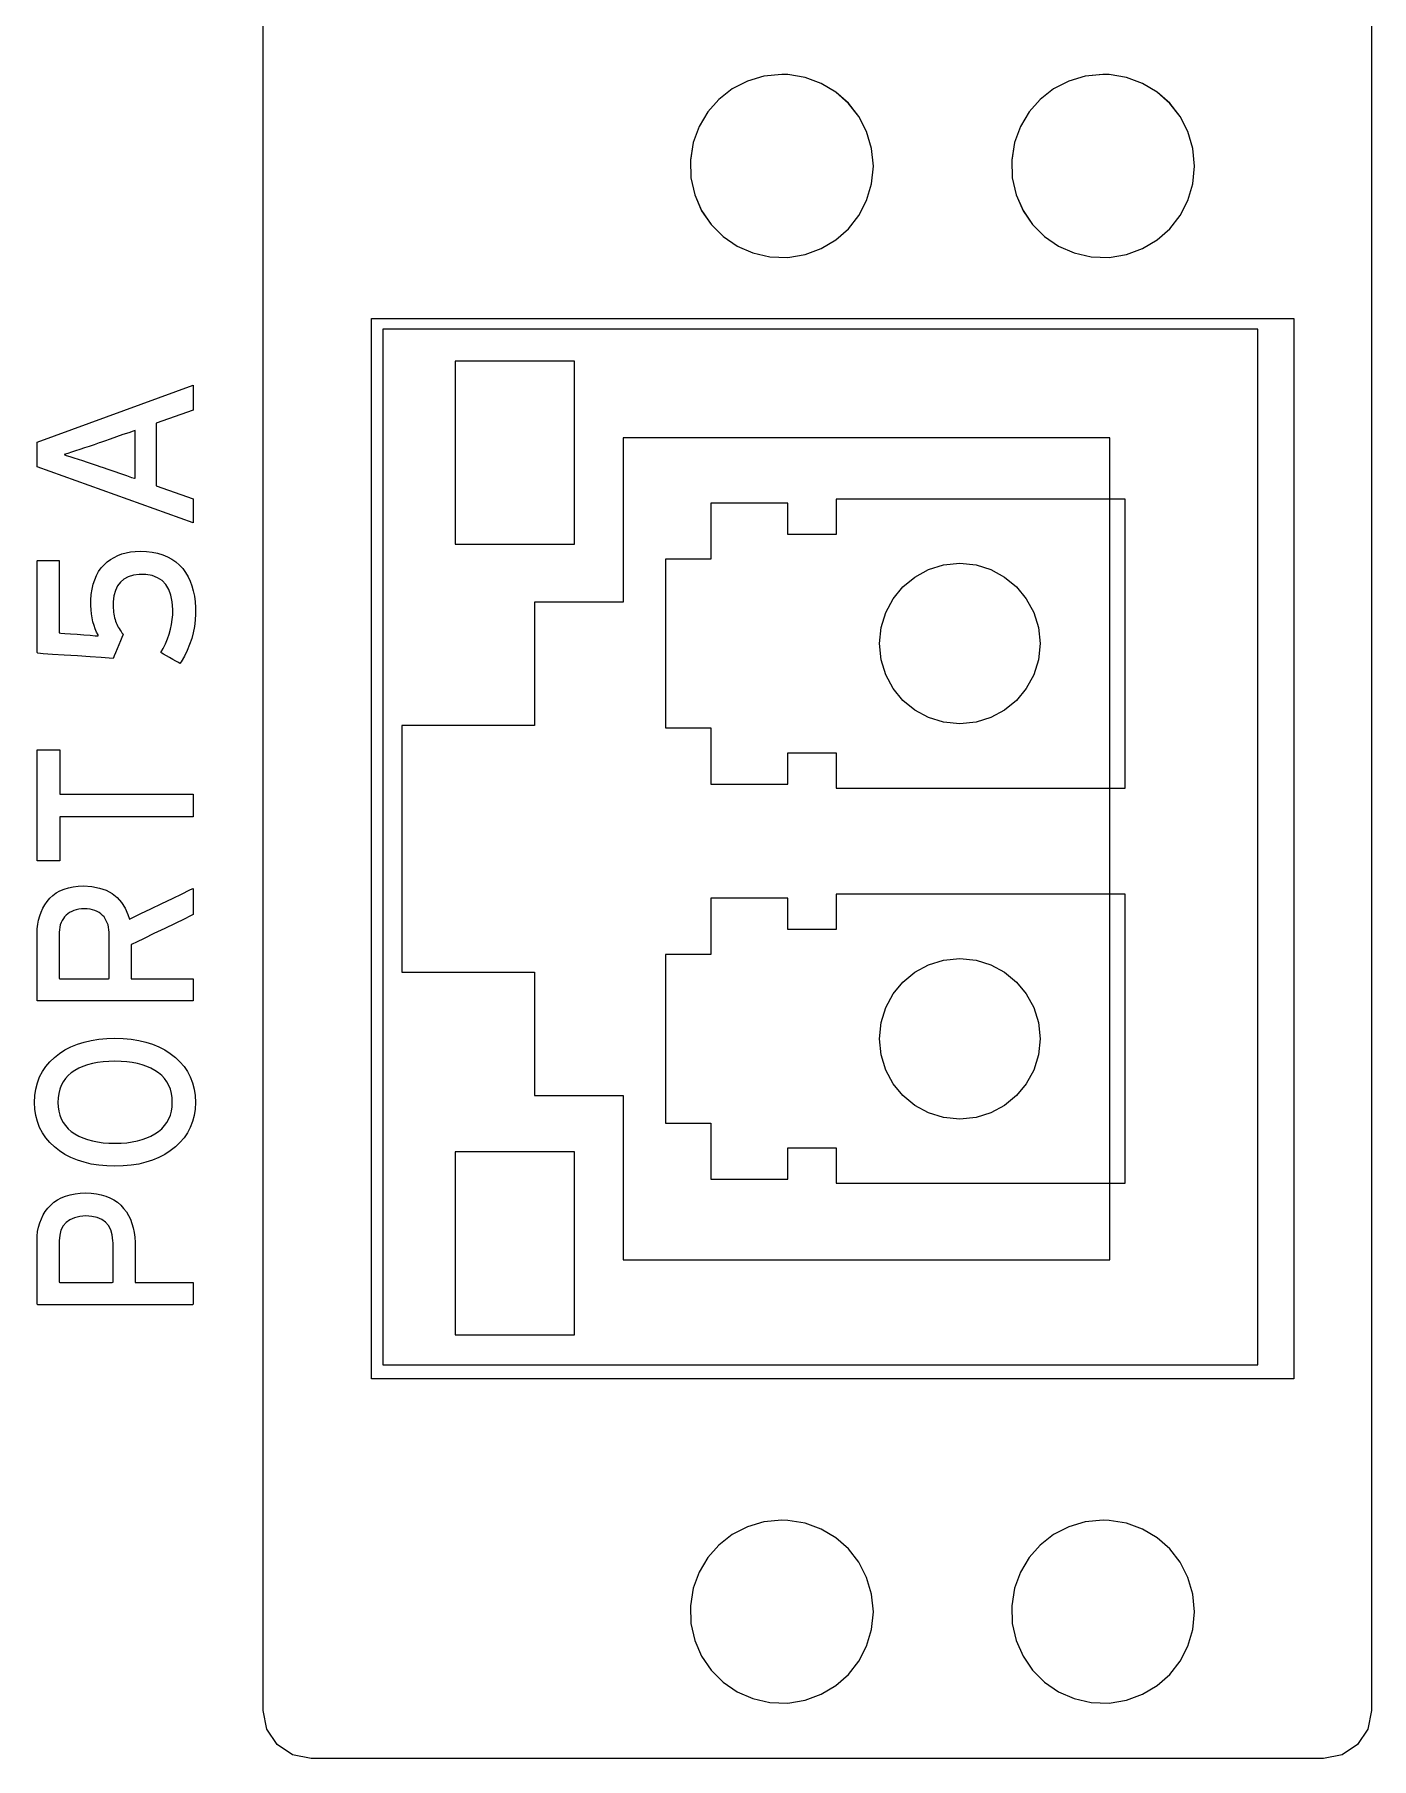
# Model space of a CAD drawing. Extents: x 1 to 47.7, y 0.2 to 35.
# Drawn here: x 33.382 to 34.215, y 14.867 to 15.94 of the extents above; entities that cross this region are included whole.
import ezdxf

# ---------------------------------------------------------------- set-up
doc = ezdxf.new("R2010")
doc.units = 0
doc.header["$MEASUREMENT"] = 0
for name, color, linetype in [('2_1__NONE__X', 7, 'CONTINUOUS'), ('2_2__PORTS_5A___5B_WPTP__2', 7, 'CONTINUOUS'), ('2_3__PORTS_5A___5B_WPTP__2', 7, 'CONTINUOUS'), ('2_4__PORTS_5A___5B_WPTP__1', 7, 'CONTINUOUS'), ('8_0_____DWG', 7, 'CONTINUOUS')]:
    doc.layers.add(name, color=color, linetype=linetype)

msp = doc.modelspace()

# ---------------------------------------------------------------- linework, layer by layer
at = {"layer": '2_1__NONE__X'}
msp.add_lwpolyline([(34.2146, 16.0296), (34.2146, 15.8752), (34.2146, 15.7272), (34.2146, 15.5872), (34.2146, 15.4563), (34.2146, 15.3947), (34.2146, 15.3359), (34.2146, 15.28), (34.2146, 15.2273), (34.2146, 15.1778), (34.2146, 15.1318), (34.2146, 15.0894), (34.2146, 15.0507), (34.2146, 15.016), (34.2146, 14.9854), (34.2146, 14.9591), (34.2146, 14.9371), (34.2146, 14.9198), (34.2146, 14.9072), (34.2146, 14.8995), (34.2146, 14.8969), (34.2122, 14.8852), (34.2058, 14.8757), (34.1963, 14.8693), (34.1846, 14.8669), (34.1828, 14.8669), (34.1775, 14.8669), (34.169, 14.8669), (34.1575, 14.8669), (34.1265, 14.8669), (34.0862, 14.8669), (34.0385, 14.8669), (33.9853, 14.8669), (33.8696, 14.8669), (33.754, 14.8669), (33.7007, 14.8669), (33.6531, 14.8669), (33.6128, 14.8669), (33.5817, 14.8669), (33.5702, 14.8669), (33.5617, 14.8669), (33.5564, 14.8669), (33.5546, 14.8669), (33.5429, 14.8693), (33.5334, 14.8757), (33.527, 14.8852), (33.5246, 14.8969), (33.5246, 14.8995), (33.5246, 14.9072), (33.5246, 14.9198), (33.5246, 14.9371), (33.5246, 14.9591), (33.5246, 14.9854), (33.5246, 15.016), (33.5246, 15.0507), (33.5246, 15.0894), (33.5246, 15.1318), (33.5246, 15.1778), (33.5246, 15.2273), (33.5246, 15.28), (33.5246, 15.3359), (33.5246, 15.3947), (33.5246, 15.4563), (33.5246, 15.5872), (33.5246, 15.7272), (33.5246, 15.8752), (33.5246, 16.0296)], dxfattribs=at)
at = {"layer": '2_2__PORTS_5A___5B_WPTP__2'}
for points in [[(33.8475, 15.9153), (33.8364, 15.9143), (33.8261, 15.9112), (33.8167, 15.9063), (33.8084, 15.8998), (33.8014, 15.892), (33.796, 15.8829), (33.7923, 15.8729), (33.7906, 15.8621), (33.7909, 15.8509), (33.7933, 15.8403), (33.7976, 15.8306), (33.8036, 15.8219), (33.811, 15.8145), (33.8197, 15.8085), (33.8294, 15.8042), (33.84, 15.8018), (33.8512, 15.8014), (33.862, 15.8032), (33.8721, 15.8069), (33.8811, 15.8123), (33.889, 15.8193), (33.8954, 15.8275), (33.9003, 15.8369), (33.9034, 15.8473), (33.9045, 15.8583), (33.9034, 15.8693), (33.9003, 15.8797), (33.8954, 15.8891), (33.889, 15.8974), (33.8811, 15.9043), (33.8721, 15.9097), (33.862, 15.9134), (33.8512, 15.9152), (33.8475, 15.9153), (33.8475, 15.9153), (33.8475, 15.9153), (33.8475, 15.9153), (33.8475, 15.9153), (33.8475, 15.9153), (33.8475, 15.9153), (33.8475, 15.9153), (33.8475, 15.9153), (33.8475, 15.9153), (33.8475, 15.9153), (33.8475, 15.9153), (33.8475, 15.9153), (33.8475, 15.9153), (33.8475, 15.9153), (33.8475, 15.9153)], [(34.0474, 15.9153), (34.0364, 15.9143), (34.0261, 15.9112), (34.0167, 15.9063), (34.0084, 15.8998), (34.0015, 15.892), (33.996, 15.8829), (33.9923, 15.8729), (33.9906, 15.8621), (33.9909, 15.8509), (33.9934, 15.8403), (33.9977, 15.8306), (34.0036, 15.8219), (34.011, 15.8145), (34.0197, 15.8085), (34.0294, 15.8042), (34.04, 15.8018), (34.0512, 15.8014), (34.062, 15.8032), (34.0721, 15.8069), (34.0811, 15.8123), (34.089, 15.8193), (34.0954, 15.8275), (34.1003, 15.8369), (34.1034, 15.8473), (34.1044, 15.8583), (34.1034, 15.8693), (34.1003, 15.8797), (34.0954, 15.8891), (34.089, 15.8974), (34.0811, 15.9043), (34.0721, 15.9097), (34.062, 15.9134), (34.0512, 15.9152), (34.0474, 15.9153), (34.0474, 15.9153), (34.0474, 15.9153), (34.0474, 15.9153), (34.0474, 15.9153), (34.0474, 15.9153), (34.0474, 15.9153), (34.0474, 15.9153), (34.0474, 15.9153), (34.0474, 15.9153), (34.0474, 15.9153), (34.0474, 15.9153), (34.0474, 15.9153), (34.0474, 15.9153), (34.0474, 15.9153), (34.0474, 15.9153)], [(33.8475, 15.0153), (33.8364, 15.0142), (33.8261, 15.0112), (33.8167, 15.0063), (33.8084, 14.9998), (33.8014, 14.992), (33.796, 14.9829), (33.7923, 14.9729), (33.7906, 14.962), (33.7909, 14.9509), (33.7933, 14.9403), (33.7976, 14.9306), (33.8036, 14.9219), (33.811, 14.9145), (33.8197, 14.9085), (33.8294, 14.9042), (33.84, 14.9018), (33.8512, 14.9014), (33.862, 14.9032), (33.8721, 14.9069), (33.8811, 14.9123), (33.889, 14.9193), (33.8955, 14.9275), (33.9003, 14.9369), (33.9034, 14.9473), (33.9045, 14.9583), (33.9034, 14.9693), (33.9003, 14.9797), (33.8955, 14.9891), (33.889, 14.9974), (33.8811, 15.0043), (33.8721, 15.0097), (33.862, 15.0134), (33.8512, 15.0152), (33.8475, 15.0153), (33.8475, 15.0153), (33.8475, 15.0153), (33.8475, 15.0153), (33.8475, 15.0153), (33.8475, 15.0153), (33.8475, 15.0153), (33.8475, 15.0153), (33.8475, 15.0153), (33.8475, 15.0153), (33.8475, 15.0153), (33.8475, 15.0153), (33.8475, 15.0153), (33.8475, 15.0153), (33.8475, 15.0153), (33.8475, 15.0153)], [(34.0475, 15.0153), (34.0364, 15.0142), (34.0261, 15.0112), (34.0167, 15.0063), (34.0084, 14.9998), (34.0015, 14.992), (33.996, 14.9829), (33.9923, 14.9729), (33.9906, 14.962), (33.9909, 14.9509), (33.9934, 14.9403), (33.9977, 14.9306), (34.0036, 14.9219), (34.011, 14.9145), (34.0197, 14.9085), (34.0294, 14.9042), (34.04, 14.9018), (34.0512, 14.9014), (34.062, 14.9032), (34.0721, 14.9069), (34.0811, 14.9123), (34.089, 14.9193), (34.0954, 14.9275), (34.1003, 14.9369), (34.1034, 14.9473), (34.1044, 14.9583), (34.1034, 14.9693), (34.1003, 14.9797), (34.0954, 14.9891), (34.089, 14.9974), (34.0811, 15.0043), (34.0721, 15.0097), (34.062, 15.0134), (34.0512, 15.0152), (34.0475, 15.0153), (34.0475, 15.0153), (34.0475, 15.0153), (34.0475, 15.0153), (34.0475, 15.0153), (34.0475, 15.0153), (34.0475, 15.0153), (34.0475, 15.0153), (34.0475, 15.0153), (34.0475, 15.0153), (34.0475, 15.0153), (34.0475, 15.0153), (34.0475, 15.0153), (34.0475, 15.0153), (34.0475, 15.0153), (34.0475, 15.0153)]]:
    msp.add_lwpolyline(points, close=True, dxfattribs=at)
for points in [[(33.5921, 15.7634), (34.1662, 15.7634), (34.1662, 15.1033), (33.5921, 15.1033), (33.5921, 15.7634)], [(33.6441, 15.6229), (33.7184, 15.6229), (33.7184, 15.7368), (33.6441, 15.7368), (33.6441, 15.6229)], [(33.7487, 15.5868), (33.6936, 15.5868), (33.6936, 15.51), (33.6109, 15.51), (33.6109, 15.3565), (33.6936, 15.3565), (33.6936, 15.2797), (33.7487, 15.2797), (33.7487, 15.1774), (34.0518, 15.1774), (34.0518, 15.6892), (33.7487, 15.6892), (33.7487, 15.5868)], [(33.6441, 15.1306), (33.7184, 15.1306), (33.7184, 15.2446), (33.6441, 15.2446), (33.6441, 15.1306)]]:
    msp.add_lwpolyline(points, dxfattribs=at)
at = {"layer": '2_3__PORTS_5A___5B_WPTP__2'}
for points in [[(33.8475, 15.9153), (33.8364, 15.9142), (33.8261, 15.9112), (33.8167, 15.9063), (33.8084, 15.8998), (33.8014, 15.892), (33.796, 15.8829), (33.7923, 15.8729), (33.7906, 15.862), (33.7909, 15.8509), (33.7933, 15.8403), (33.7976, 15.8305), (33.8036, 15.8219), (33.811, 15.8144), (33.8197, 15.8085), (33.8294, 15.8042), (33.84, 15.8018), (33.8512, 15.8014), (33.862, 15.8032), (33.8721, 15.8069), (33.8811, 15.8123), (33.889, 15.8192), (33.8955, 15.8275), (33.9003, 15.8369), (33.9034, 15.8472), (33.9045, 15.8583), (33.9034, 15.8693), (33.9003, 15.8797), (33.8955, 15.8891), (33.889, 15.8973), (33.8811, 15.9043), (33.8721, 15.9097), (33.862, 15.9134), (33.8512, 15.9152), (33.8475, 15.9153), (33.8475, 15.9153), (33.8475, 15.9153), (33.8475, 15.9153), (33.8475, 15.9153), (33.8475, 15.9153), (33.8475, 15.9153), (33.8475, 15.9153), (33.8475, 15.9153), (33.8475, 15.9153), (33.8475, 15.9153), (33.8475, 15.9153), (33.8475, 15.9153), (33.8475, 15.9153), (33.8475, 15.9153), (33.8475, 15.9153)], [(34.0475, 15.9153), (34.0364, 15.9142), (34.0261, 15.9112), (34.0167, 15.9063), (34.0084, 15.8998), (34.0015, 15.892), (33.996, 15.8829), (33.9923, 15.8729), (33.9906, 15.862), (33.9909, 15.8509), (33.9934, 15.8403), (33.9977, 15.8305), (34.0036, 15.8219), (34.011, 15.8144), (34.0197, 15.8085), (34.0294, 15.8042), (34.04, 15.8018), (34.0512, 15.8014), (34.062, 15.8032), (34.0721, 15.8069), (34.0811, 15.8123), (34.089, 15.8192), (34.0954, 15.8275), (34.1003, 15.8369), (34.1034, 15.8472), (34.1044, 15.8583), (34.1034, 15.8693), (34.1003, 15.8797), (34.0954, 15.8891), (34.089, 15.8973), (34.0811, 15.9043), (34.0721, 15.9097), (34.062, 15.9134), (34.0512, 15.9152), (34.0475, 15.9153), (34.0475, 15.9153), (34.0475, 15.9153), (34.0475, 15.9153), (34.0475, 15.9153), (34.0475, 15.9153), (34.0475, 15.9153), (34.0475, 15.9153), (34.0475, 15.9153), (34.0475, 15.9153), (34.0475, 15.9153), (34.0475, 15.9153), (34.0475, 15.9153), (34.0475, 15.9153), (34.0475, 15.9153), (34.0475, 15.9153)], [(34.0083, 15.561), (34.0073, 15.5509), (34.0043, 15.5415), (33.9997, 15.533), (33.9936, 15.5256), (33.9862, 15.5195), (33.9777, 15.5149), (33.9684, 15.512), (33.9583, 15.511), (33.9482, 15.512), (33.9388, 15.5149), (33.9303, 15.5195), (33.9229, 15.5256), (33.9168, 15.533), (33.9122, 15.5415), (33.9093, 15.5509), (33.9083, 15.561), (33.9093, 15.571), (33.9122, 15.5804), (33.9168, 15.5889), (33.9229, 15.5963), (33.9303, 15.6024), (33.9388, 15.6071), (33.9482, 15.61), (33.9583, 15.611), (33.9684, 15.61), (33.9777, 15.6071), (33.9862, 15.6024), (33.9936, 15.5963), (33.9997, 15.5889), (34.0043, 15.5804), (34.0073, 15.571)], [(34.0083, 15.315), (34.0073, 15.3049), (34.0043, 15.2955), (33.9997, 15.287), (33.9936, 15.2796), (33.9862, 15.2735), (33.9777, 15.2689), (33.9684, 15.266), (33.9583, 15.265), (33.9482, 15.266), (33.9388, 15.2689), (33.9303, 15.2735), (33.9229, 15.2796), (33.9168, 15.287), (33.9122, 15.2955), (33.9093, 15.3049), (33.9083, 15.315), (33.9093, 15.3251), (33.9122, 15.3344), (33.9168, 15.3429), (33.9229, 15.3503), (33.9303, 15.3564), (33.9388, 15.3611), (33.9482, 15.364), (33.9583, 15.365), (33.9684, 15.364), (33.9777, 15.3611), (33.9862, 15.3564), (33.9936, 15.3503), (33.9997, 15.3429), (34.0043, 15.3344), (34.0073, 15.3251)], [(33.8475, 15.0153), (33.8364, 15.0142), (33.8261, 15.0112), (33.8167, 15.0063), (33.8084, 14.9998), (33.8014, 14.992), (33.796, 14.9829), (33.7923, 14.9729), (33.7906, 14.962), (33.7909, 14.9509), (33.7933, 14.9403), (33.7976, 14.9306), (33.8036, 14.9219), (33.811, 14.9145), (33.8197, 14.9085), (33.8294, 14.9042), (33.84, 14.9018), (33.8512, 14.9014), (33.862, 14.9032), (33.8721, 14.9069), (33.8811, 14.9123), (33.889, 14.9193), (33.8955, 14.9275), (33.9003, 14.9369), (33.9034, 14.9473), (33.9045, 14.9583), (33.9034, 14.9693), (33.9003, 14.9797), (33.8955, 14.9891), (33.889, 14.9974), (33.8811, 15.0043), (33.8721, 15.0097), (33.862, 15.0134), (33.8512, 15.0152), (33.8475, 15.0153), (33.8475, 15.0153), (33.8475, 15.0153), (33.8475, 15.0153), (33.8475, 15.0153), (33.8475, 15.0153), (33.8475, 15.0153), (33.8475, 15.0153), (33.8475, 15.0153), (33.8475, 15.0153), (33.8475, 15.0153), (33.8475, 15.0153), (33.8475, 15.0153), (33.8475, 15.0153), (33.8475, 15.0153), (33.8475, 15.0153)], [(34.0475, 15.0153), (34.0364, 15.0142), (34.0261, 15.0112), (34.0167, 15.0063), (34.0084, 14.9998), (34.0015, 14.992), (33.996, 14.9829), (33.9923, 14.9729), (33.9906, 14.962), (33.9909, 14.9509), (33.9934, 14.9403), (33.9977, 14.9306), (34.0036, 14.9219), (34.011, 14.9145), (34.0197, 14.9085), (34.0294, 14.9042), (34.04, 14.9018), (34.0512, 14.9014), (34.062, 14.9032), (34.0721, 14.9069), (34.0811, 14.9123), (34.089, 14.9193), (34.0954, 14.9275), (34.1003, 14.9369), (34.1034, 14.9473), (34.1044, 14.9583), (34.1034, 14.9693), (34.1003, 14.9797), (34.0954, 14.9891), (34.089, 14.9974), (34.0811, 15.0043), (34.0721, 15.0097), (34.062, 15.0134), (34.0512, 15.0152), (34.0475, 15.0153), (34.0475, 15.0153), (34.0475, 15.0153), (34.0475, 15.0153), (34.0475, 15.0153), (34.0475, 15.0153), (34.0475, 15.0153), (34.0475, 15.0153), (34.0475, 15.0153), (34.0475, 15.0153), (34.0475, 15.0153), (34.0475, 15.0153), (34.0475, 15.0153), (34.0475, 15.0153), (34.0475, 15.0153), (34.0475, 15.0153)]]:
    msp.add_lwpolyline(points, close=True, dxfattribs=at)
for points in [[(33.5991, 15.7568), (33.5991, 15.112), (34.1438, 15.112), (34.1438, 15.7568), (33.5991, 15.7568)], [(33.8813, 15.629), (33.8513, 15.629), (33.8513, 15.6485), (33.8033, 15.6485), (33.8033, 15.6135), (33.7752, 15.6135), (33.7752, 15.5085), (33.8033, 15.5085), (33.8033, 15.4735), (33.8513, 15.4735), (33.8513, 15.493), (33.8813, 15.493), (33.8813, 15.471), (34.0613, 15.471), (34.0613, 15.651), (33.8813, 15.651), (33.8813, 15.629)], [(33.8813, 15.383), (33.8513, 15.383), (33.8513, 15.4025), (33.8033, 15.4025), (33.8033, 15.3675), (33.7752, 15.3675), (33.7752, 15.2625), (33.8033, 15.2625), (33.8033, 15.2275), (33.8513, 15.2275), (33.8513, 15.247), (33.8813, 15.247), (33.8813, 15.225), (34.0613, 15.225), (34.0613, 15.405), (33.8813, 15.405), (33.8813, 15.383)]]:
    msp.add_lwpolyline(points, dxfattribs=at)
at = {"layer": '2_4__PORTS_5A___5B_WPTP__1'}
for points in [[(33.8475, 15.9153), (33.8364, 15.9143), (33.8261, 15.9112), (33.8167, 15.9063), (33.8084, 15.8998), (33.8014, 15.892), (33.796, 15.8829), (33.7923, 15.8729), (33.7906, 15.8621), (33.7909, 15.8509), (33.7933, 15.8403), (33.7976, 15.8306), (33.8036, 15.8219), (33.811, 15.8145), (33.8197, 15.8085), (33.8294, 15.8042), (33.84, 15.8018), (33.8512, 15.8014), (33.862, 15.8032), (33.8721, 15.8069), (33.8811, 15.8123), (33.889, 15.8193), (33.8954, 15.8275), (33.9003, 15.8369), (33.9034, 15.8473), (33.9045, 15.8583), (33.9034, 15.8693), (33.9003, 15.8797), (33.8954, 15.8891), (33.889, 15.8974), (33.8811, 15.9043), (33.8721, 15.9097), (33.862, 15.9134), (33.8512, 15.9152), (33.8475, 15.9153), (33.8475, 15.9153), (33.8475, 15.9153), (33.8475, 15.9153), (33.8475, 15.9153), (33.8475, 15.9153), (33.8475, 15.9153), (33.8475, 15.9153), (33.8475, 15.9153), (33.8475, 15.9153), (33.8475, 15.9153), (33.8475, 15.9153), (33.8475, 15.9153), (33.8475, 15.9153), (33.8475, 15.9153), (33.8475, 15.9153)], [(34.0474, 15.9153), (34.0364, 15.9143), (34.0261, 15.9112), (34.0167, 15.9063), (34.0084, 15.8998), (34.0015, 15.892), (33.996, 15.8829), (33.9923, 15.8729), (33.9906, 15.8621), (33.9909, 15.8509), (33.9934, 15.8403), (33.9977, 15.8306), (34.0036, 15.8219), (34.011, 15.8145), (34.0197, 15.8085), (34.0294, 15.8042), (34.04, 15.8018), (34.0512, 15.8014), (34.062, 15.8032), (34.0721, 15.8069), (34.0811, 15.8123), (34.089, 15.8193), (34.0954, 15.8275), (34.1003, 15.8369), (34.1034, 15.8473), (34.1044, 15.8583), (34.1034, 15.8693), (34.1003, 15.8797), (34.0954, 15.8891), (34.089, 15.8974), (34.0811, 15.9043), (34.0721, 15.9097), (34.062, 15.9134), (34.0512, 15.9152), (34.0474, 15.9153), (34.0474, 15.9153), (34.0474, 15.9153), (34.0474, 15.9153), (34.0474, 15.9153), (34.0474, 15.9153), (34.0474, 15.9153), (34.0474, 15.9153), (34.0474, 15.9153), (34.0474, 15.9153), (34.0474, 15.9153), (34.0474, 15.9153), (34.0474, 15.9153), (34.0474, 15.9153), (34.0474, 15.9153), (34.0474, 15.9153)], [(34.0083, 15.561), (34.0073, 15.5509), (34.0043, 15.5415), (33.9997, 15.533), (33.9936, 15.5256), (33.9862, 15.5195), (33.9777, 15.5149), (33.9684, 15.512), (33.9583, 15.511), (33.9482, 15.512), (33.9388, 15.5149), (33.9303, 15.5195), (33.9229, 15.5256), (33.9168, 15.533), (33.9122, 15.5415), (33.9093, 15.5509), (33.9083, 15.561), (33.9093, 15.571), (33.9122, 15.5804), (33.9168, 15.5889), (33.9229, 15.5963), (33.9303, 15.6024), (33.9388, 15.6071), (33.9482, 15.61), (33.9583, 15.611), (33.9684, 15.61), (33.9777, 15.6071), (33.9862, 15.6024), (33.9936, 15.5963), (33.9997, 15.5889), (34.0043, 15.5804), (34.0073, 15.571)], [(34.0083, 15.315), (34.0073, 15.3049), (34.0043, 15.2955), (33.9997, 15.287), (33.9936, 15.2796), (33.9862, 15.2735), (33.9777, 15.2689), (33.9684, 15.266), (33.9583, 15.265), (33.9482, 15.266), (33.9388, 15.2689), (33.9303, 15.2735), (33.9229, 15.2796), (33.9168, 15.287), (33.9122, 15.2955), (33.9093, 15.3049), (33.9083, 15.315), (33.9093, 15.3251), (33.9122, 15.3344), (33.9168, 15.3429), (33.9229, 15.3503), (33.9303, 15.3564), (33.9388, 15.3611), (33.9482, 15.364), (33.9583, 15.365), (33.9684, 15.364), (33.9777, 15.3611), (33.9862, 15.3564), (33.9936, 15.3503), (33.9997, 15.3429), (34.0043, 15.3344), (34.0073, 15.3251)], [(33.8475, 15.0153), (33.8364, 15.0142), (33.8261, 15.0112), (33.8167, 15.0063), (33.8084, 14.9998), (33.8014, 14.992), (33.796, 14.9829), (33.7923, 14.9729), (33.7906, 14.962), (33.7909, 14.9509), (33.7933, 14.9403), (33.7976, 14.9306), (33.8036, 14.9219), (33.811, 14.9145), (33.8197, 14.9085), (33.8294, 14.9042), (33.84, 14.9018), (33.8512, 14.9014), (33.862, 14.9032), (33.8721, 14.9069), (33.8811, 14.9123), (33.889, 14.9193), (33.8955, 14.9275), (33.9003, 14.9369), (33.9034, 14.9473), (33.9045, 14.9583), (33.9034, 14.9693), (33.9003, 14.9797), (33.8955, 14.9891), (33.889, 14.9974), (33.8811, 15.0043), (33.8721, 15.0097), (33.862, 15.0134), (33.8512, 15.0152), (33.8475, 15.0153), (33.8475, 15.0153), (33.8475, 15.0153), (33.8475, 15.0153), (33.8475, 15.0153), (33.8475, 15.0153), (33.8475, 15.0153), (33.8475, 15.0153), (33.8475, 15.0153), (33.8475, 15.0153), (33.8475, 15.0153), (33.8475, 15.0153), (33.8475, 15.0153), (33.8475, 15.0153), (33.8475, 15.0153), (33.8475, 15.0153)], [(34.0475, 15.0153), (34.0364, 15.0142), (34.0261, 15.0112), (34.0167, 15.0063), (34.0084, 14.9998), (34.0015, 14.992), (33.996, 14.9829), (33.9923, 14.9729), (33.9906, 14.962), (33.9909, 14.9509), (33.9934, 14.9403), (33.9977, 14.9306), (34.0036, 14.9219), (34.011, 14.9145), (34.0197, 14.9085), (34.0294, 14.9042), (34.04, 14.9018), (34.0512, 14.9014), (34.062, 14.9032), (34.0721, 14.9069), (34.0811, 14.9123), (34.089, 14.9193), (34.0954, 14.9275), (34.1003, 14.9369), (34.1034, 14.9473), (34.1044, 14.9583), (34.1034, 14.9693), (34.1003, 14.9797), (34.0954, 14.9891), (34.089, 14.9974), (34.0811, 15.0043), (34.0721, 15.0097), (34.062, 15.0134), (34.0512, 15.0152), (34.0475, 15.0153), (34.0475, 15.0153), (34.0475, 15.0153), (34.0475, 15.0153), (34.0475, 15.0153), (34.0475, 15.0153), (34.0475, 15.0153), (34.0475, 15.0153), (34.0475, 15.0153), (34.0475, 15.0153), (34.0475, 15.0153), (34.0475, 15.0153), (34.0475, 15.0153), (34.0475, 15.0153), (34.0475, 15.0153), (34.0475, 15.0153)]]:
    msp.add_lwpolyline(points, close=True, dxfattribs=at)
for points in [[(33.5991, 15.7568), (33.5991, 15.112), (34.1438, 15.112), (34.1438, 15.7568), (33.5991, 15.7568)], [(33.8813, 15.629), (33.8513, 15.629), (33.8513, 15.6485), (33.8033, 15.6485), (33.8033, 15.6135), (33.7752, 15.6135), (33.7752, 15.5085), (33.8033, 15.5085), (33.8033, 15.4735), (33.8513, 15.4735), (33.8513, 15.493), (33.8813, 15.493), (33.8813, 15.471), (34.0613, 15.471), (34.0613, 15.651), (33.8813, 15.651), (33.8813, 15.629)], [(33.8813, 15.383), (33.8513, 15.383), (33.8513, 15.4025), (33.8033, 15.4025), (33.8033, 15.3675), (33.7752, 15.3675), (33.7752, 15.2625), (33.8033, 15.2625), (33.8033, 15.2275), (33.8513, 15.2275), (33.8513, 15.247), (33.8813, 15.247), (33.8813, 15.225), (34.0613, 15.225), (34.0613, 15.405), (33.8813, 15.405), (33.8813, 15.383)]]:
    msp.add_lwpolyline(points, dxfattribs=at)
at = {"layer": '8_0_____DWG'}
for points in [[(33.4811, 15.7063), (33.458, 15.6982), (33.458, 15.6593), (33.4811, 15.6512), (33.4811, 15.6361), (33.3839, 15.6711), (33.3839, 15.6865), (33.4811, 15.7219), (33.4811, 15.7063)], [(33.3981, 15.4673), (33.4811, 15.4673), (33.4811, 15.4532), (33.3981, 15.4532), (33.3981, 15.4258), (33.3839, 15.4258), (33.3839, 15.4948), (33.3981, 15.4948), (33.3981, 15.4673)]]:
    msp.add_lwpolyline(points, dxfattribs=at)
for points in [[(33.4226, 15.6859), (33.4194, 15.6848), (33.4163, 15.6838), (33.4134, 15.6828), (33.4106, 15.6819), (33.4079, 15.681), (33.4054, 15.6802), (33.403, 15.6794), (33.4007, 15.6787), (33.402, 15.6781), (33.4044, 15.6774), (33.4069, 15.6766), (33.4095, 15.6758), (33.4123, 15.6749), (33.4152, 15.674), (33.4182, 15.673), (33.4214, 15.6719), (33.4231, 15.6713), (33.425, 15.6707), (33.428, 15.6696), (33.4318, 15.6683), (33.4359, 15.6669), (33.4397, 15.6656), (33.4428, 15.6645), (33.4446, 15.6639), (33.445, 15.6639), (33.445, 15.6661), (33.445, 15.6699), (33.445, 15.6749), (33.445, 15.6804), (33.445, 15.6856), (33.445, 15.69), (33.445, 15.6929), (33.4449, 15.6937), (33.4437, 15.6933), (33.441, 15.6923), (33.4374, 15.6911), (33.4334, 15.6897), (33.4294, 15.6883), (33.426, 15.6871), (33.4235, 15.6862)], [(33.4481, 15.6185), (33.452, 15.6183), (33.4556, 15.6179), (33.459, 15.6172), (33.4622, 15.6163), (33.4652, 15.6151), (33.4679, 15.6136), (33.4704, 15.6119), (33.4726, 15.6099), (33.4746, 15.6077), (33.4764, 15.6052), (33.4779, 15.6026), (33.4792, 15.5999), (33.4803, 15.5969), (33.4812, 15.5938), (33.4819, 15.5905), (33.4824, 15.5871), (33.4826, 15.5834), (33.4826, 15.5796), (33.4824, 15.5756), (33.4819, 15.5717), (33.4811, 15.5678), (33.4802, 15.5641), (33.4789, 15.5604), (33.4774, 15.5568), (33.4757, 15.5532), (33.4737, 15.5497), (33.4728, 15.5487), (33.4719, 15.5492), (33.4704, 15.5501), (33.4685, 15.5511), (33.4664, 15.5523), (33.4644, 15.5534), (33.4627, 15.5544), (33.4615, 15.5551), (33.461, 15.5554), (33.4624, 15.558), (33.4638, 15.5609), (33.4651, 15.5639), (33.4661, 15.5669), (33.467, 15.5699), (33.4676, 15.5729), (33.4681, 15.576), (33.4684, 15.579), (33.4685, 15.5823), (33.4681, 15.587), (33.4673, 15.5912), (33.4659, 15.5947), (33.464, 15.5977), (33.4617, 15.6002), (33.4588, 15.602), (33.4555, 15.6033), (33.4516, 15.604), (33.4474, 15.6041), (33.4439, 15.6036), (33.4407, 15.6026), (33.438, 15.6012), (33.4358, 15.5993), (33.434, 15.5969), (33.4327, 15.594), (33.4318, 15.5907), (33.4314, 15.5869), (33.4314, 15.5843), (33.4314, 15.583), (33.4315, 15.5818), (33.4316, 15.5805), (33.4318, 15.5794), (33.4319, 15.5782), (33.4322, 15.5771), (33.4325, 15.576), (33.4328, 15.575), (33.4332, 15.574), (33.4336, 15.573), (33.434, 15.5721), (33.4345, 15.5712), (33.4351, 15.5703), (33.4356, 15.5694), (33.4362, 15.5685), (33.4368, 15.5676), (33.4375, 15.5668), (33.4373, 15.5663), (33.4367, 15.5648), (33.4358, 15.5627), (33.4348, 15.5603), (33.4338, 15.5577), (33.4328, 15.5553), (33.432, 15.5534), (33.4315, 15.5521), (33.4313, 15.5518), (33.4289, 15.5519), (33.4238, 15.5523), (33.4169, 15.5528), (33.409, 15.5533), (33.4009, 15.5538), (33.3936, 15.5543), (33.3878, 15.5547), (33.3844, 15.555), (33.3839, 15.5554), (33.3839, 15.5592), (33.3839, 15.566), (33.3839, 15.5747), (33.3839, 15.5845), (33.3839, 15.5942), (33.3839, 15.6028), (33.3839, 15.6092), (33.3839, 15.6126), (33.3841, 15.6128), (33.3852, 15.6128), (33.3869, 15.6128), (33.3891, 15.6128), (33.3915, 15.6128), (33.3937, 15.6128), (33.3957, 15.6128), (33.3971, 15.6128), (33.3977, 15.6128), (33.3977, 15.6115), (33.3977, 15.6075), (33.3977, 15.6014), (33.3977, 15.5941), (33.3977, 15.5864), (33.3977, 15.5791), (33.3977, 15.573), (33.3977, 15.5689), (33.3977, 15.5676), (33.3988, 15.5675), (33.4013, 15.5673), (33.4048, 15.5671), (33.4089, 15.5668), (33.4131, 15.5665), (33.417, 15.5662), (33.4201, 15.5659), (33.422, 15.5658), (33.422, 15.5664), (33.421, 15.5682), (33.4201, 15.5702), (33.4194, 15.5723), (33.4187, 15.5746), (33.4182, 15.577), (33.4178, 15.5795), (33.4176, 15.5821), (33.4174, 15.5848), (33.4174, 15.5881), (33.4177, 15.5916), (33.4182, 15.5949), (33.4189, 15.5979), (33.4198, 15.6008), (33.4209, 15.6034), (33.4222, 15.6058), (33.4238, 15.6081), (33.4256, 15.6101), (33.4275, 15.6118), (33.4296, 15.6134), (33.4319, 15.6147), (33.4342, 15.6159), (33.4367, 15.6168), (33.4394, 15.6176), (33.4421, 15.6181), (33.445, 15.6184)], [(33.4129, 15.4101), (33.4181, 15.4097), (33.4228, 15.4088), (33.4269, 15.4074), (33.4306, 15.4054), (33.4338, 15.4029), (33.4365, 15.3999), (33.4388, 15.3964), (33.4405, 15.3923), (33.4415, 15.3895), (33.444, 15.3906), (33.4486, 15.3929), (33.4547, 15.3958), (33.4615, 15.3991), (33.4683, 15.4024), (33.4743, 15.4053), (33.4787, 15.4075), (33.4809, 15.4085), (33.4811, 15.4083), (33.4811, 15.4069), (33.4811, 15.4047), (33.4811, 15.4021), (33.4811, 15.3993), (33.4811, 15.3966), (33.4811, 15.3943), (33.4811, 15.3928), (33.4811, 15.3923), (33.4794, 15.3915), (33.4754, 15.3895), (33.4698, 15.3868), (33.4634, 15.3837), (33.4567, 15.3805), (33.4507, 15.3775), (33.4459, 15.3752), (33.4431, 15.3739), (33.4426, 15.3735), (33.4426, 15.372), (33.4426, 15.3695), (33.4426, 15.3662), (33.4426, 15.3625), (33.4426, 15.3589), (33.4426, 15.3558), (33.4426, 15.3535), (33.4426, 15.3524), (33.4436, 15.3524), (33.447, 15.3524), (33.4522, 15.3524), (33.4585, 15.3524), (33.4652, 15.3524), (33.4715, 15.3524), (33.4767, 15.3524), (33.4801, 15.3524), (33.4811, 15.3524), (33.4811, 15.3517), (33.4811, 15.3502), (33.4811, 15.3481), (33.4811, 15.3458), (33.4811, 15.3434), (33.4811, 15.3413), (33.4811, 15.3396), (33.4811, 15.3387), (33.48, 15.3386), (33.4728, 15.3386), (33.4607, 15.3386), (33.4454, 15.3386), (33.4286, 15.3386), (33.4123, 15.3386), (33.3982, 15.3386), (33.3881, 15.3386), (33.3839, 15.3386), (33.3839, 15.3398), (33.3839, 15.3437), (33.3839, 15.3494), (33.3839, 15.3563), (33.3839, 15.3634), (33.3839, 15.3701), (33.3839, 15.3755), (33.3839, 15.379), (33.3839, 15.3806), (33.384, 15.3835), (33.3844, 15.3863), (33.3849, 15.3889), (33.3856, 15.3915), (33.3865, 15.3939), (33.3875, 15.3962), (33.3888, 15.3984), (33.3902, 15.4005), (33.3919, 15.4025), (33.3938, 15.4042), (33.3959, 15.4058), (33.3982, 15.4071), (33.4007, 15.4081), (33.4034, 15.409), (33.4064, 15.4096), (33.4096, 15.4099)], [(33.4134, 15.3959), (33.4116, 15.3958), (33.4099, 15.3956), (33.4083, 15.3952), (33.4068, 15.3948), (33.4055, 15.3943), (33.4042, 15.3936), (33.4031, 15.3928), (33.4021, 15.3919), (33.4011, 15.3909), (33.4003, 15.3898), (33.3995, 15.3886), (33.3989, 15.3873), (33.3984, 15.386), (33.3981, 15.3845), (33.3978, 15.3829), (33.3976, 15.3813), (33.3976, 15.3798), (33.3976, 15.3785), (33.3976, 15.3754), (33.3976, 15.3712), (33.3976, 15.3665), (33.3976, 15.3616), (33.3976, 15.3573), (33.3976, 15.3541), (33.3976, 15.3525), (33.3982, 15.3524), (33.4009, 15.3524), (33.4052, 15.3524), (33.4105, 15.3524), (33.416, 15.3524), (33.4213, 15.3524), (33.4256, 15.3524), (33.4283, 15.3524), (33.4289, 15.3525), (33.4289, 15.3541), (33.4289, 15.3573), (33.4289, 15.3616), (33.4289, 15.3665), (33.4289, 15.3712), (33.4289, 15.3754), (33.4289, 15.3785), (33.4289, 15.3798), (33.4289, 15.3813), (33.4287, 15.3829), (33.4285, 15.3844), (33.4281, 15.3859), (33.4276, 15.3872), (33.427, 15.3885), (33.4264, 15.3897), (33.4256, 15.3908), (33.4247, 15.3918), (33.4236, 15.3927), (33.4225, 15.3935), (33.4213, 15.3942), (33.4199, 15.3948), (33.4185, 15.3952), (33.4169, 15.3956), (33.4152, 15.3958)], [(33.4324, 15.3153), (33.4376, 15.3152), (33.4425, 15.3147), (33.4472, 15.314), (33.4516, 15.3129), (33.4558, 15.3116), (33.4597, 15.31), (33.4634, 15.3081), (33.4668, 15.3059), (33.47, 15.3034), (33.4729, 15.3007), (33.4754, 15.2977), (33.4776, 15.2946), (33.4793, 15.2912), (33.4807, 15.2876), (33.4817, 15.2837), (33.4824, 15.2797), (33.4826, 15.2754), (33.4824, 15.2712), (33.4817, 15.2672), (33.4807, 15.2634), (33.4793, 15.2598), (33.4776, 15.2565), (33.4754, 15.2533), (33.4729, 15.2504), (33.47, 15.2478), (33.4668, 15.2453), (33.4634, 15.243), (33.4597, 15.2411), (33.4558, 15.2394), (33.4516, 15.2381), (33.4472, 15.237), (33.4425, 15.2363), (33.4376, 15.2358), (33.4324, 15.2356), (33.4273, 15.2358), (33.4223, 15.2363), (33.4176, 15.237), (33.4132, 15.2381), (33.409, 15.2394), (33.405, 15.2411), (33.4013, 15.243), (33.3979, 15.2453), (33.3947, 15.2478), (33.3918, 15.2504), (33.3894, 15.2533), (33.3873, 15.2565), (33.3855, 15.2598), (33.3842, 15.2634), (33.3832, 15.2672), (33.3826, 15.2712), (33.3823, 15.2754), (33.3826, 15.2797), (33.3832, 15.2837), (33.3842, 15.2876), (33.3855, 15.2912), (33.3873, 15.2946), (33.3894, 15.2977), (33.3918, 15.3007), (33.3947, 15.3034), (33.3979, 15.3059), (33.4013, 15.3081), (33.405, 15.31), (33.409, 15.3116), (33.4132, 15.3129), (33.4176, 15.314), (33.4223, 15.3147), (33.4273, 15.3152)], [(33.4324, 15.301), (33.4286, 15.3009), (33.425, 15.3006), (33.4216, 15.3002), (33.4184, 15.2996), (33.4153, 15.2988), (33.4125, 15.2978), (33.4099, 15.2966), (33.4074, 15.2953), (33.4052, 15.2938), (33.4033, 15.2921), (33.4016, 15.2902), (33.4002, 15.2881), (33.399, 15.2859), (33.3981, 15.2836), (33.3974, 15.281), (33.397, 15.2783), (33.3968, 15.2754), (33.397, 15.2726), (33.3974, 15.2699), (33.3981, 15.2674), (33.399, 15.2651), (33.4002, 15.2629), (33.4016, 15.2609), (33.4033, 15.259), (33.4052, 15.2573), (33.4074, 15.2558), (33.4099, 15.2544), (33.4125, 15.2533), (33.4153, 15.2523), (33.4184, 15.2514), (33.4216, 15.2508), (33.425, 15.2503), (33.4286, 15.2501), (33.4324, 15.25), (33.4362, 15.2501), (33.4398, 15.2503), (33.4432, 15.2508), (33.4464, 15.2514), (33.4494, 15.2523), (33.4522, 15.2533), (33.4548, 15.2544), (33.4572, 15.2558), (33.4595, 15.2573), (33.4615, 15.259), (33.4632, 15.2609), (33.4647, 15.2629), (33.4659, 15.2651), (33.4669, 15.2674), (33.4676, 15.2699), (33.468, 15.2726), (33.4681, 15.2754), (33.468, 15.2783), (33.4676, 15.281), (33.4669, 15.2836), (33.4659, 15.2859), (33.4647, 15.2881), (33.4632, 15.2902), (33.4615, 15.2921), (33.4595, 15.2938), (33.4572, 15.2953), (33.4548, 15.2966), (33.4522, 15.2978), (33.4494, 15.2988), (33.4464, 15.2996), (33.4432, 15.3002), (33.4398, 15.3006), (33.4362, 15.3009)], [(33.4143, 15.219), (33.4177, 15.2189), (33.4209, 15.2185), (33.4239, 15.2179), (33.4267, 15.2171), (33.4293, 15.216), (33.4318, 15.2147), (33.434, 15.2132), (33.436, 15.2114), (33.4378, 15.2094), (33.4395, 15.2073), (33.4409, 15.205), (33.4421, 15.2026), (33.443, 15.2), (33.4438, 15.1973), (33.4444, 15.1944), (33.4447, 15.1914), (33.4449, 15.1882), (33.4449, 15.1871), (33.4449, 15.1848), (33.4449, 15.1813), (33.4449, 15.1772), (33.4449, 15.1729), (33.4449, 15.1689), (33.4449, 15.1657), (33.4449, 15.1637), (33.445, 15.1632), (33.4472, 15.1632), (33.4515, 15.1632), (33.4571, 15.1632), (33.4633, 15.1632), (33.4695, 15.1632), (33.475, 15.1632), (33.4791, 15.1632), (33.481, 15.1632), (33.4811, 15.1629), (33.4811, 15.1617), (33.4811, 15.1598), (33.4811, 15.1575), (33.4811, 15.1551), (33.4811, 15.1528), (33.4811, 15.151), (33.4811, 15.1497), (33.4809, 15.1494), (33.4757, 15.1494), (33.4648, 15.1494), (33.4501, 15.1494), (33.4334, 15.1494), (33.4166, 15.1494), (33.4016, 15.1494), (33.3902, 15.1494), (33.3843, 15.1494), (33.3839, 15.1501), (33.3839, 15.1533), (33.3839, 15.1585), (33.3839, 15.1649), (33.3839, 15.1718), (33.3839, 15.1784), (33.3839, 15.1839), (33.3839, 15.1876), (33.3839, 15.1891), (33.384, 15.1922), (33.3843, 15.1951), (33.3849, 15.1978), (33.3856, 15.2004), (33.3866, 15.2029), (33.3877, 15.2053), (33.389, 15.2075), (33.3906, 15.2096), (33.3924, 15.2115), (33.3944, 15.2133), (33.3966, 15.2148), (33.399, 15.216), (33.4017, 15.2171), (33.4045, 15.2179), (33.4076, 15.2185), (33.4108, 15.2189)], [(33.4143, 15.2047), (33.4105, 15.2044), (33.4072, 15.2036), (33.4044, 15.2023), (33.402, 15.2006), (33.4002, 15.1985), (33.3988, 15.1959), (33.398, 15.1928), (33.3976, 15.1893), (33.3976, 15.1879), (33.3976, 15.1854), (33.3976, 15.1817), (33.3976, 15.1773), (33.3976, 15.1727), (33.3976, 15.1685), (33.3976, 15.1652), (33.3976, 15.1634), (33.3981, 15.1632), (33.4009, 15.1632), (33.4056, 15.1632), (33.4113, 15.1632), (33.4174, 15.1632), (33.4232, 15.1632), (33.4278, 15.1632), (33.4306, 15.1632), (33.4312, 15.1634), (33.4312, 15.1652), (33.4312, 15.1685), (33.4312, 15.1727), (33.4312, 15.1773), (33.4312, 15.1817), (33.4312, 15.1854), (33.4312, 15.1879), (33.4311, 15.1893), (33.4307, 15.1929), (33.4298, 15.196), (33.4285, 15.1987), (33.4266, 15.2008), (33.4243, 15.2025), (33.4214, 15.2037), (33.4181, 15.2044)]]:
    msp.add_lwpolyline(points, close=True, dxfattribs=at)

doc.saveas('drawing.dxf')
